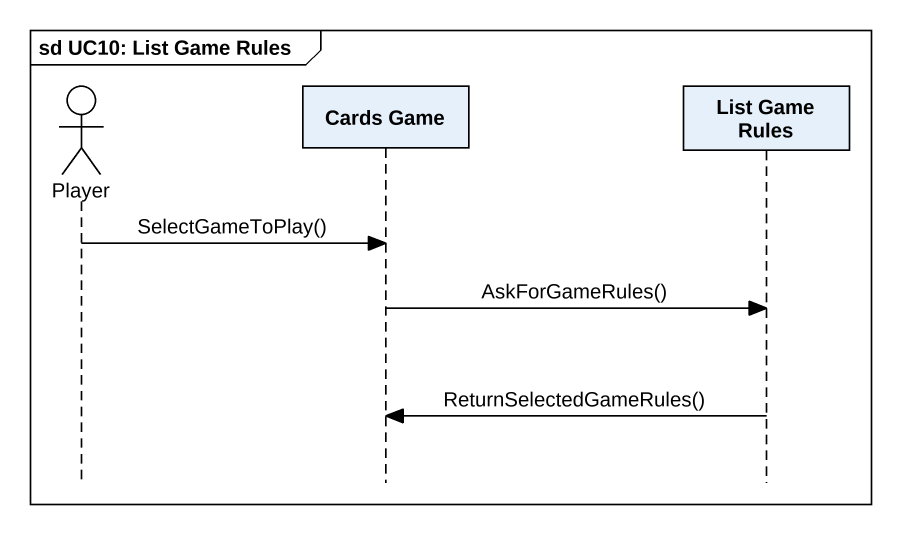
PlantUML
@startuml
mainframe sd UC10: List Game Rules
hide footbox
actor Player
participant "Cards Game" as Cards_Game
participant "List Game Rules" as List_Game_Rules

Player -> Cards_Game : SelectGameToPlay()
Cards_Game -> List_Game_Rules : AskForGameRules()
List_Game_Rules -> Cards_Game : ReturnSelectedGameRules()
@enduml
